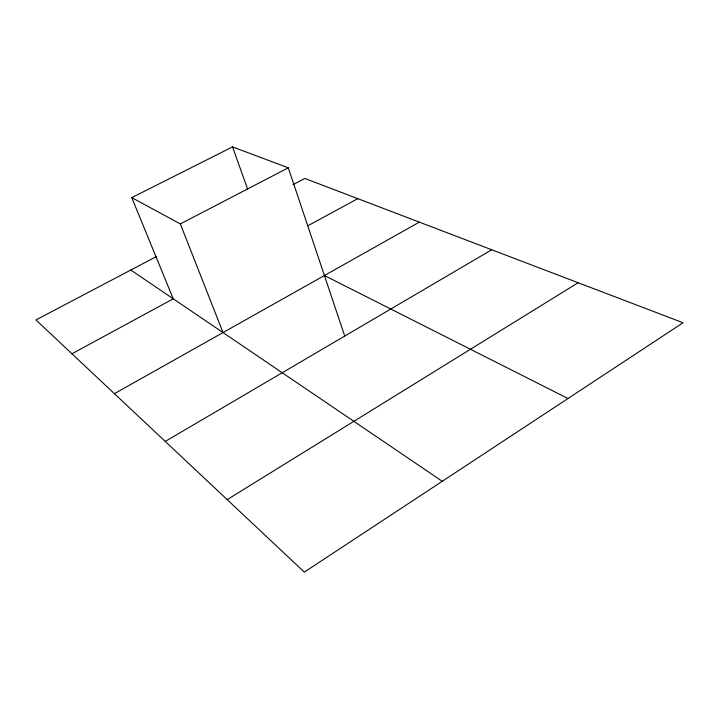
<?xml version="1.0" encoding="UTF-8"?>
<svg xmlns="http://www.w3.org/2000/svg" width="719" height="719" viewBox="0 0 719 719"><rect width="100%" height="100%" fill="white"/><g stroke="black" fill="none" stroke-linecap="round" stroke-linejoin="round"><path stroke-width="1.08" d="M227.186 499.624L578.13 282.729M165.244 441.43L491.724 249.763M114.411 393.67L419.321 222.135M71.954 353.775L173.243 298.807L131.766 197.626L232.543 146.892L288.283 167.815L344.787 336.204M307.651 225.865L357.783 198.66M156.661 256.422L35.95 319.946L304.326 572.108L683.05 322.759L304.82 178.447L293.028 184.657M131.766 197.626L180.334 223.924L288.283 167.815M324.431 275.521L567.992 398.515M130.813 270.02L442.266 481.29M180.334 223.924L223.025 332.573M232.543 146.892L247.615 189.124"/></g></svg>
